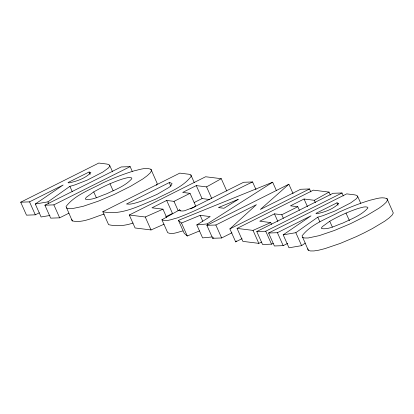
<?xml version="1.0" encoding="UTF-8"?>
<svg xmlns="http://www.w3.org/2000/svg" width="414" height="414" viewBox="0 0 414 414"><rect width="100%" height="100%" fill="white"/><g stroke="black" fill="none" stroke-linecap="round" stroke-linejoin="round"><path stroke-width="0.62" d="M39.299 212.822L35.309 214.825L26.496 215.161L20.7 202.203L98.806 163.049L106.848 164.053L108.784 164.529L109.674 165.357L109.513 166.537L108.313 168.058L102.858 172.043L87.323 180.064L74.903 184.903L69.888 186.357L47.926 201.866L35.304 204.019L41.1 216.977L49.939 215.471M287.766 243.36L283.202 245.647L274.389 245.983L268.593 233.025L346.704 193.871L354.741 194.87L356.682 195.351L357.567 196.179L357.411 197.354L356.206 198.88L350.751 202.86L335.216 210.881L322.801 215.725L317.781 217.174L295.824 232.689L283.197 234.841L288.993 247.795L301.62 245.647L305.278 243.059M156.373 185.244L157.279 183.65L150.929 169.254C145.485 167.204 139.621 169.678 134.245 170.827C123.475 174.056 113.017 178.227 102.807 182.916C90.185 189.772 75.012 194.808 66.033 206.529L72.243 220.895C83.11 223.353 93.952 217.029 104.188 214.085M242.024 238.681L235.675 241.864L229.879 228.911L256.416 204.671L215.844 225.009L206.876 225.325L212.672 238.283L221.64 237.967L231.928 232.808M235.675 241.864L236.622 241M293.081 193.648L288.868 184.225L260.354 209.453L300.611 189.276L309.537 188.955L310.857 191.899M35.304 204.019L63.151 185.006L29.513 201.866L20.7 202.203M283.197 234.841L311.043 215.829L277.406 232.689L268.593 233.025M93.735 191.91L86.366 197.266L85.475 198.461L85.522 199.253C92.803 200.433 99.924 195.957 106.714 193.783C115.408 189.56 125.214 186.067 131.807 178.76L131.735 177.932C128.77 176.762 125.525 178.356 122.596 178.977C112.556 182.258 102.91 186.683 93.735 191.91L96.369 197.799M329.756 221.252L322.387 226.608L321.492 227.803L321.543 228.595C328.825 229.775 335.945 225.299 342.735 223.125C351.429 218.902 361.231 215.409 367.829 208.102L367.756 207.274C364.786 206.105 361.546 207.699 358.617 208.32C348.578 211.601 338.926 216.025 329.756 221.252L332.39 227.141M212.33 236.948L202.601 237.895L196.805 224.937L207.145 223.933L272.655 182.212L276.34 190.456M196.805 224.937L210.177 216.584L200.138 215.332L181.482 223.032L178.424 220.362L272.655 182.212M182.822 230.95C178.072 231.99 172.467 234.888 167.706 232.715L161.91 219.756L179.697 209.789A30.413 4.968 -24.1 0 0 184.427 210.809L193.033 207.517L243.618 182.274L252.581 181.958L256.007 189.617M190.673 208.863L195.822 206.281L190.026 193.328L182.703 192.417L196.272 185.612L206.555 186.89L221.262 178.693L226.794 191.061M299.384 210.26L297.801 206.726L290.478 205.815L304.047 199.015L314.329 200.293L329.037 192.096L330.356 195.041M89.082 172.007L68.046 182.553L68.781 182.931C76.621 181.389 85.227 178.424 90.883 172.659L89.082 172.007L90.133 174.361M68.91 213.194L59.663 217.826L50.699 218.142L44.903 205.189L121.183 166.951L130.151 166.635L132.257 171.344M44.903 205.189L53.867 204.868L130.151 166.635M133.07 223.022C125.194 225.754 116.774 226.561 108.597 224.678L102.801 211.72L179.805 173.119L188.846 174.242L190.844 174.931L194.269 182.584M169.228 182.6L126.513 204.014L129.603 204.164A25.865 4.223 -24.1 0 0 143.503 200.345L157.201 194.29L169.047 187.407L171.013 185.689L172.095 183.671L170.511 182.76L169.228 182.6L170.811 186.134M164.027 224.217L151.043 229.956L135.083 227.969L129.287 215.016L205.618 176.752L221.262 178.693M190.026 193.328L173.999 201.359L166.676 200.448L151.99 207.812L162.956 209.173L166.64 217.417M165.693 216.801L172.472 213.407L166.676 200.448M194.156 202.539L202.068 198.57L209.934 199.548M252.581 181.958C227.333 193.768 203.279 208.408 177.026 217.992C172.276 219.032 166.671 221.93 161.91 219.756M206.876 225.325L288.868 184.225M229.879 228.911L309.537 188.955M212.672 238.283L213.831 237.703M261.772 242.05L258.817 243.354L242.858 241.372L237.062 228.414L313.393 190.15L329.037 192.096M297.801 206.726L281.774 214.757L274.451 213.847L259.764 221.211L270.73 222.572L271.522 224.341M273.261 243.297L271.527 244.167L262.559 244.483L256.763 231.524L333.042 193.286L342.011 192.971L343.325 195.92M256.763 231.524L265.731 231.209L342.011 192.971M336.975 202.829L315.939 213.37L316.679 213.753C324.519 212.211 333.125 209.246 338.781 203.481L336.975 202.829L338.031 205.184M129.287 215.016L145.247 216.998L162.956 209.173M237.062 228.414L253.021 230.396L270.73 222.572M178.424 220.362L184.22 233.32L187.278 235.99L199.522 230.934M102.801 211.72C121.323 215.782 138.959 205.799 155.623 199.212C167.856 192.577 182.615 187.718 191.247 176.286L190.844 174.931M386.95 198.596C381.506 196.546 375.643 199.025 370.266 200.174C359.497 203.398 349.038 207.574 338.828 212.258C326.206 219.12 311.033 224.155 302.054 235.876L308.264 250.237L310.35 250.951L313.983 250.941L318.847 250.165L324.938 248.617L340.21 243.432L356.263 236.658L364.361 232.761L372.388 228.585L384.766 221.179L389.119 217.945L392.094 215.125L393.3 212.993L386.95 198.596L387.504 200.034L386.298 202.167L383.323 204.992L378.97 208.221L366.592 215.632L350.467 223.705L334.414 230.474L319.142 235.659L308.187 237.983L304.554 237.993L302.468 237.279M66.447 207.937L68.533 208.651L72.171 208.64L83.121 206.317L98.392 201.132L114.45 194.357L130.57 186.284L142.949 178.879L147.306 175.645L150.277 172.824L151.483 170.692L150.929 169.254M357.567 196.179L360.729 203.248M346.006 213.075L349.432 220.729M314.329 200.293L315.385 202.648M317.781 217.174L319.893 221.888M304.047 199.015L307.473 206.669M295.824 232.689L301.62 245.647M281.774 214.757L283.357 218.292M274.451 213.847L277.877 221.506M277.406 232.689L283.202 245.647M265.731 231.209L271.527 244.167M253.021 230.396L258.817 243.354M206.555 186.89L211.823 198.673M215.844 225.009L221.64 237.967M196.272 185.612L202.068 198.57M207.145 223.933L207.673 225.112M200.138 215.332L202.772 221.221M179.697 209.789L180.225 210.964M173.999 201.359L178.217 210.783M181.482 223.032L187.278 235.99M145.247 216.998L151.043 229.956M109.674 165.357L112.572 171.836M109.984 183.733L113.146 190.797M69.888 186.357L72.259 191.656M53.867 204.868L59.663 217.826M47.926 201.866L48.717 203.636M29.513 201.866L35.309 214.825M307.85 248.83L308.264 250.237M71.829 219.487L72.243 220.895M238.19 199.382L223.958 208.268L218.432 207.585L238.19 199.382"/></g></svg>
